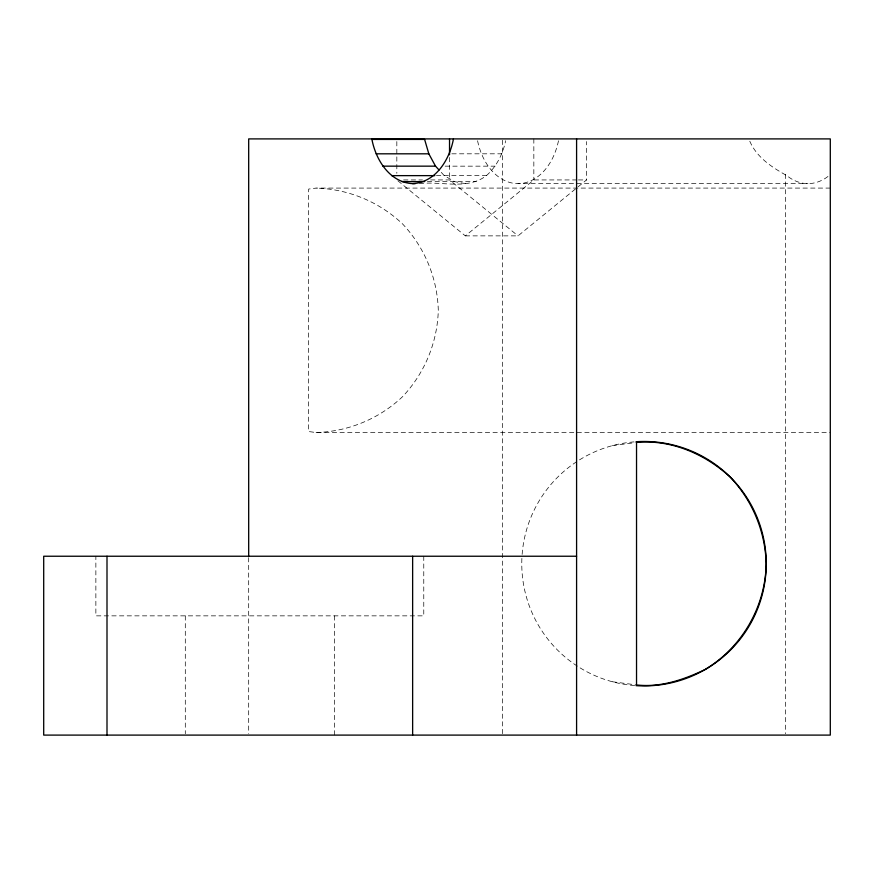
<?xml version="1.0" encoding="UTF-8"?>
<svg xmlns="http://www.w3.org/2000/svg" width="874" height="874" viewBox="0 0 874 874"><rect width="100%" height="100%" fill="white"/><g stroke="black" fill="none" stroke-linecap="round" stroke-linejoin="round"><path stroke-width="0.66" stroke-dasharray="4.37 3.28" d="M419.4 183.616C441.381 180.907 467.262 190.335 486.414 175.63C496.618 166.519 502.834 153.988 505.675 140.736M397.889 180.798L465.339 235.871L533.839 179.935L577.08 179.935M465.339 235.871L518.031 235.871L577.048 187.681M578.107 186.817L586.541 179.935L586.541 141.555M830.3 188.085L316.082 188.085L308.631 189.068L308.631 431.548L316.082 432.532L830.3 432.532M316.082 432.532C348.333 431.592 379.043 418.875 402.51 396.73C424.644 373.274 437.371 342.553 438.3 310.314C437.371 278.063 424.644 247.342 402.51 223.886C379.043 201.741 348.333 189.024 316.082 188.085M612.357 445.631L635.19 442.626M451.847 153.813L501.851 153.813M445.15 166.158L495.143 166.158M436.421 175.63L486.414 175.63M403.591 179.935L422.503 179.935M430.609 179.935L449.531 179.935L518.031 235.871M578.435 179.935L586.541 179.935M427.397 181.584L476.243 181.584M477.575 140.78A59.618 42.16 90 0 0 518.031 183.616L807.947 183.616M612.357 681.742L636.534 684.932M465.339 183.616L454.425 181.584L444.254 175.63L440.769 171.839M827.962 176.472A59.618 42.16 90 0 1 786.862 175.63C771.895 167.262 756.349 157.276 749.51 140.539M785.584 174.243L785.584 733.734M533.839 138.9L533.839 179.935M502.397 140.266L502.397 733.734M449.531 157.429L449.531 179.935M423.77 556.235L423.77 615.853L95.867 615.853L95.867 556.235M396.829 141.555L396.829 173.314M334.349 615.853L334.349 735.1M248.686 557.601L248.686 733.734M185.299 615.853L185.299 733.745M634.699 685.555A122.218 122.218 0 0 1 522.029 555.733M522.128 554.4A122.218 122.218 0 0 1 634.699 441.829M558.486 140.78A59.618 42.16 90 0 1 518.031 183.616"/><path stroke-width="1.31" d="M453.409 138.9L453.366 139.425C449.433 159.909 435.569 182.513 412.637 183.616C389.717 182.513 375.853 159.909 371.92 139.425L371.865 138.9M371.92 139.425L424.611 139.425L428.828 153.813L435.525 166.158L439.021 169.949M376.126 153.813L428.828 153.813M382.834 166.158L435.525 166.158M391.563 175.63L434.804 175.63M401.723 181.584L424.698 181.584M412.637 183.616L415.347 183.616M576.589 556.235L43.7 556.235L43.7 735.1L830.3 735.1L830.3 138.9L248.686 138.9L248.686 556.235M576.589 138.9L576.589 735.1M449.531 138.9L449.531 154.785M412.637 556.235L412.637 735.1M106.999 556.235L106.999 735.1M636.032 441.731A122.218 122.218 0 0 1 766.214 563.686C765.482 606.72 742.004 647.394 705.1 669.539C683.872 679.688 660.34 687.772 636.534 684.932L636.534 442.452C671.068 439.152 705.274 454.054 730.413 477.27C752.558 500.726 765.274 531.447 766.214 563.686A122.218 122.218 0 0 1 636.032 685.653"/></g></svg>
